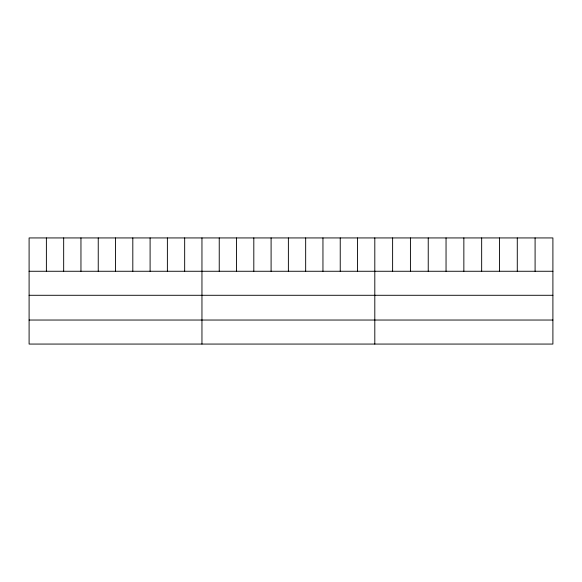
<?xml version="1.0" encoding="UTF-8"?>
<svg xmlns="http://www.w3.org/2000/svg" width="582" height="582" viewBox="0 0 582 582"><rect width="100%" height="100%" fill="white"/><g stroke="black" fill="none" stroke-linecap="round" stroke-linejoin="round"><path stroke-width="0.87" d="M552.9 271.263L552.9 344.064L29.1 344.064L29.1 237.936L552.9 237.936L552.9 271.263L29.1 271.263M29.1 295.285L552.9 295.285M29.1 320.035L552.9 320.035M535.091 237.936L535.091 271.263M517.282 237.936L517.282 271.263M499.472 237.936L499.472 271.263M481.663 237.936L481.663 271.263M463.854 237.936L463.854 271.263M446.045 237.936L446.045 271.263M428.236 237.936L428.236 271.263M410.426 237.936L410.426 271.263M392.617 237.936L392.617 271.263M374.808 237.936L374.808 344.064M357.523 237.936L357.523 271.263M340.237 237.936L340.237 271.263M322.952 237.936L322.952 271.263M305.666 237.936L305.666 271.263M288.381 237.936L288.381 271.263M271.096 237.936L271.096 271.263M253.81 237.936L253.81 271.263M236.525 237.936L236.525 271.263M219.239 237.936L219.239 271.263M201.954 237.936L201.954 344.064M184.669 237.936L184.669 271.263M167.383 237.936L167.383 271.263M150.098 237.936L150.098 271.263M132.812 237.936L132.812 271.263M115.527 237.936L115.527 271.263M98.242 237.936L98.242 271.263M80.956 237.936L80.956 271.263M63.671 237.936L63.671 271.263M46.385 237.936L46.385 271.263"/></g></svg>
